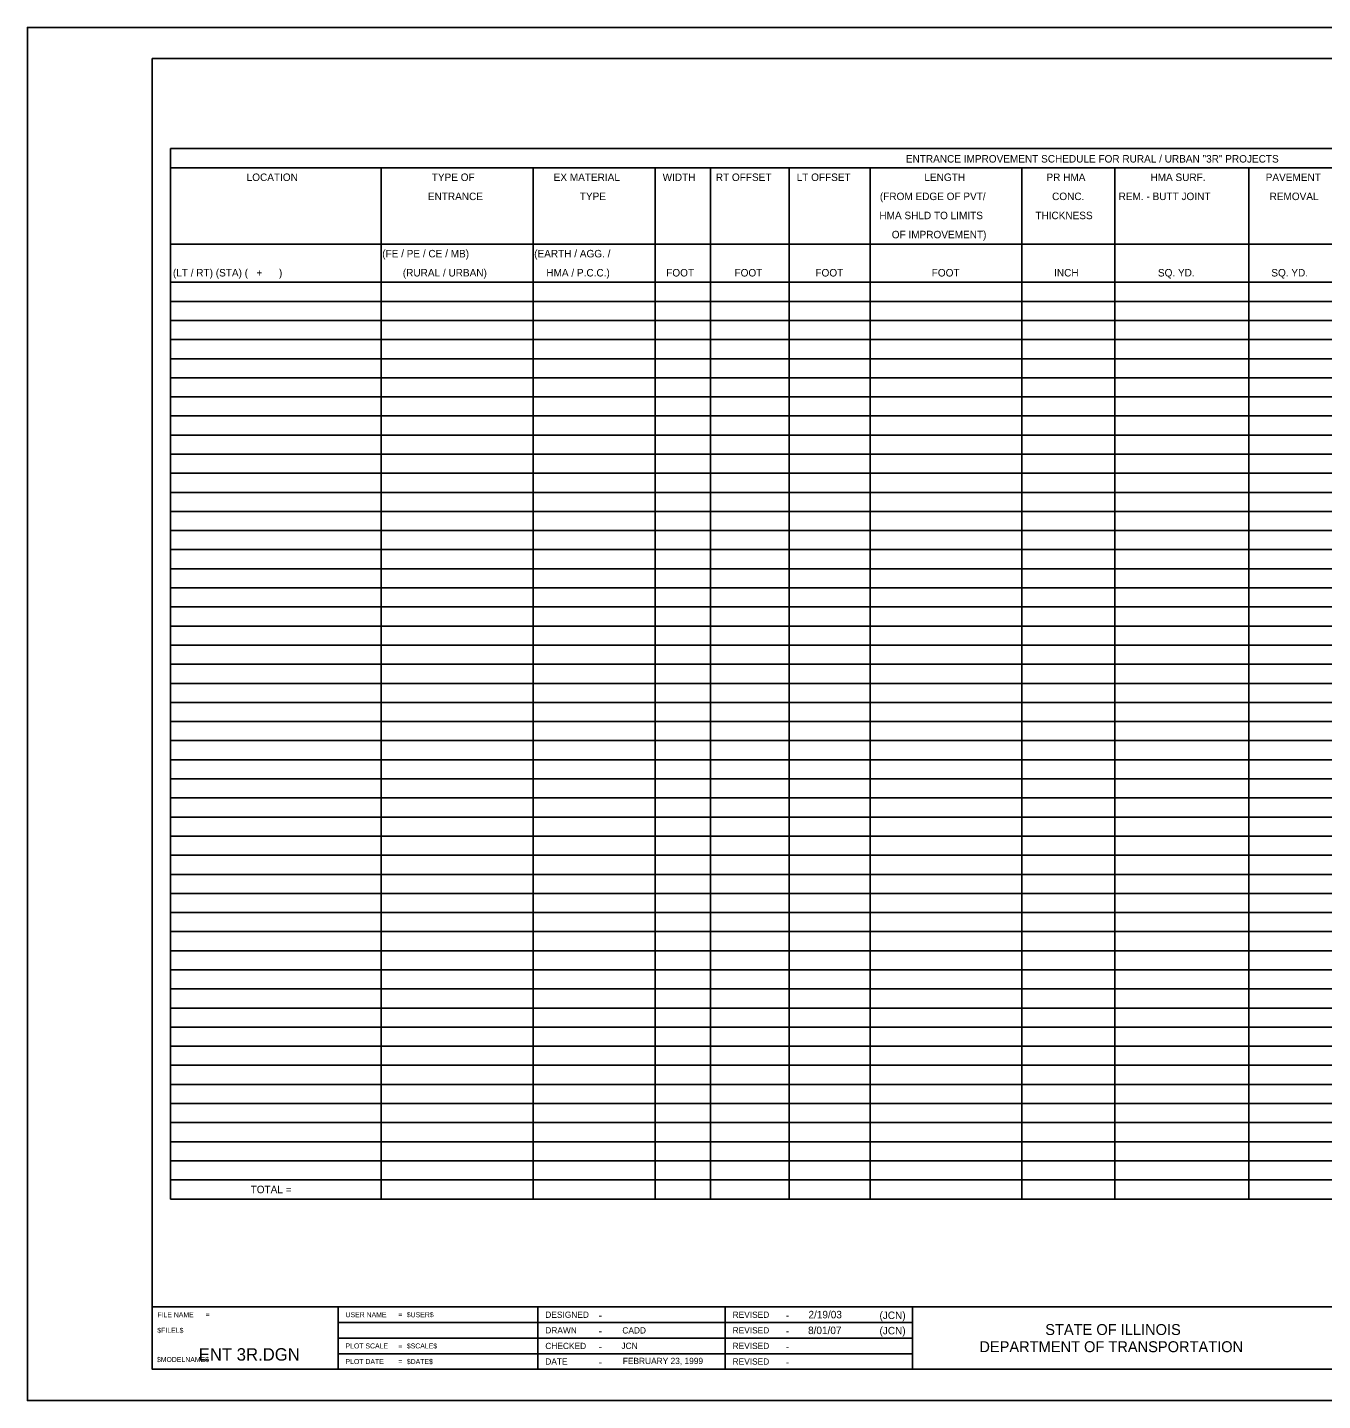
# Model space of a CAD drawing. Extents: x 69745 to 71785, y 66535 to 66975.
# Drawn here: x 71105 to 71519.9, y 66534.8 to 66974.8 of the extents above; entities that cross this region are included whole.
import ezdxf

# ---------------------------------------------------------------- set-up
doc = ezdxf.new("R2010")
doc.units = 0
for name, color, linetype in [('Alignment_PR_50 Scale Notation', 7, 'Continuous'), ('Design_PR_Roadway Notes', 7, 'Continuous'), ('Level 48', 7, 'Continuous'), ('Sheets_50 Reference Boundary', 7, 'Continuous'), ('Sheets_General Details', 7, 'Continuous'), ('Sheets_Printer Plotting Border', 7, 'Continuous'), ('Utilities_PR_Notes', 7, 'Continuous')]:
    doc.layers.add(name, color=color, linetype=linetype)

msp = doc.modelspace()

# ---------------------------------------------------------------- linework, layer by layer
at = {"layer": 'Alignment_PR_50 Scale Notation'}
msp.add_line((71151.42, 66936.03), (71151.42, 66936.03), dxfattribs=at)
at = {"layer": 'Design_PR_Roadway Notes'}
msp.add_line((71150.88, 66936.03), (71150.88, 66936.03), dxfattribs=at)
msp.add_line((71150.88, 66936.03), (71150.88, 66936.03), dxfattribs=at)
at = {"layer": 'Level 48'}
msp.add_lwpolyline([(71105.03, 66974.85), (71785.03, 66974.85), (71785.03, 66534.85), (71105.03, 66534.85)], close=True, dxfattribs=at)
at = {"layer": 'Sheets_50 Reference Boundary'}
msp.add_lwpolyline([(71145.03, 66964.85), (71775.03, 66964.85), (71775.03, 66564.85), (71145.03, 66564.85)], close=True, dxfattribs=at)
at = {"layer": 'Sheets_General Details'}
for p, q in [((71105.03, 66974.85), (71105.03, 66534.85)), ((71785.03, 66974.85), (71105.03, 66974.85)), ((71145.03, 66564.85), (71775.03, 66564.85)), ((71204.52, 66564.85), (71204.52, 66544.85)), ((71268.52, 66564.85), (71268.52, 66544.85)), ((71328.52, 66564.85), (71328.52, 66544.85)), ((71388.52, 66564.85), (71388.52, 66544.85)), ((71204.52, 66559.85), (71388.52, 66559.85)), ((71204.52, 66554.85), (71388.52, 66554.85)), ((71204.52, 66549.85), (71388.52, 66549.85)), ((71785.03, 66534.85), (71105.03, 66534.85))]:
    msp.add_line(p, q, dxfattribs=at)
msp.add_lwpolyline([(71145.03, 66964.85), (71775.03, 66964.85), (71775.03, 66544.85), (71145.03, 66544.85)], close=True, dxfattribs=at)
at = {"layer": 'Sheets_Printer Plotting Border'}
msp.add_lwpolyline([(71105.03, 66534.85), (71785.03, 66534.85), (71785.03, 66974.85), (71105.03, 66974.85)], close=True, dxfattribs=at)
at = {"layer": 'Utilities_PR_Notes'}
for p, q in [((71150.88, 66599.43), (71150.88, 66936.03)), ((71150.88, 66936.03), (71763.84, 66936.03)), ((71150.88, 66929.91), (71763.84, 66929.91)), ((71218.38, 66599.43), (71218.38, 66929.91)), ((71266.98, 66599.43), (71266.98, 66929.91)), ((71306.13, 66599.43), (71306.13, 66929.91)), ((71323.84, 66599.43), (71323.84, 66929.91)), ((71349.09, 66599.43), (71349.09, 66929.91)), ((71375.01, 66599.43), (71375.01, 66929.91)), ((71423.61, 66599.43), (71423.61, 66929.91)), ((71453.31, 66599.43), (71453.31, 66929.91)), ((71496.24, 66599.43), (71496.24, 66929.91)), ((71150.88, 66905.43), (71763.84, 66905.43)), ((71150.88, 66893.19), (71763.84, 66893.19)), ((71150.88, 66887.07), (71763.84, 66887.07)), ((71150.88, 66880.95), (71763.84, 66880.95)), ((71150.88, 66874.83), (71763.84, 66874.83)), ((71150.88, 66868.71), (71763.84, 66868.71)), ((71150.88, 66862.59), (71763.84, 66862.59)), ((71150.88, 66856.47), (71763.84, 66856.47)), ((71150.88, 66850.35), (71763.84, 66850.35)), ((71150.88, 66844.23), (71763.84, 66844.23)), ((71150.88, 66838.11), (71763.84, 66838.11)), ((71150.88, 66831.99), (71763.84, 66831.99)), ((71150.88, 66825.87), (71763.84, 66825.87)), ((71150.88, 66819.75), (71763.84, 66819.75)), ((71150.88, 66813.63), (71763.84, 66813.63)), ((71150.88, 66807.51), (71763.84, 66807.51)), ((71150.88, 66801.39), (71763.84, 66801.39)), ((71150.88, 66795.27), (71763.84, 66795.27)), ((71150.88, 66789.15), (71763.84, 66789.15)), ((71150.88, 66783.03), (71763.84, 66783.03)), ((71150.88, 66776.91), (71763.84, 66776.91)), ((71150.88, 66770.79), (71763.84, 66770.79)), ((71150.88, 66764.67), (71763.84, 66764.67)), ((71150.88, 66758.55), (71763.84, 66758.55)), ((71150.88, 66752.43), (71763.84, 66752.43)), ((71150.88, 66746.31), (71763.84, 66746.31)), ((71150.88, 66740.19), (71763.84, 66740.19)), ((71150.88, 66734.07), (71763.84, 66734.07)), ((71150.88, 66727.95), (71763.84, 66727.95)), ((71150.88, 66721.83), (71763.84, 66721.83)), ((71150.88, 66715.71), (71763.84, 66715.71)), ((71150.88, 66709.59), (71763.84, 66709.59)), ((71150.88, 66703.47), (71763.84, 66703.47)), ((71150.88, 66697.35), (71763.84, 66697.35)), ((71150.88, 66691.23), (71763.84, 66691.23)), ((71150.88, 66685.11), (71763.84, 66685.11)), ((71150.88, 66678.99), (71763.84, 66678.99)), ((71150.88, 66672.87), (71763.84, 66672.87)), ((71150.88, 66666.75), (71763.84, 66666.75)), ((71150.88, 66660.63), (71763.84, 66660.63)), ((71150.88, 66654.51), (71763.84, 66654.51)), ((71150.88, 66648.39), (71763.84, 66648.39)), ((71150.88, 66642.27), (71763.84, 66642.27)), ((71150.88, 66636.15), (71763.84, 66636.15)), ((71150.88, 66630.03), (71763.84, 66630.03)), ((71150.88, 66623.91), (71763.84, 66623.91)), ((71150.88, 66617.79), (71763.84, 66617.79)), ((71150.88, 66611.67), (71763.84, 66611.67)), ((71150.88, 66605.55), (71763.84, 66605.55)), ((71150.88, 66599.43), (71763.84, 66599.43))]:
    msp.add_line(p, q, dxfattribs=at)

# ---------------------------------------------------------------- texts
at = {"layer": 'Alignment_PR_50 Scale Notation'}
for s, p in [('ENTRANCE IMPROVEMENT SCHEDULE FOR RURAL / URBAN "3R" PROJECTS', (71386.42, 66931.56)), ('LOCATION', (71175.25, 66925.65)), ('TYPE OF', (71234.55, 66925.65)), ('EX MATERIAL', (71273.6, 66925.65)), ('WIDTH', (71308.51, 66925.65)), ('RT OFFSET', (71325.53, 66925.65)), ('LT OFFSET', (71351.45, 66925.65)), ('LENGTH', (71392.36, 66925.65)), ('PR HMA', (71431.46, 66925.65)), ('HMA SURF.', (71464.77, 66925.65)), ('PAVEMENT', (71501.69, 66925.65)), ('ENTRANCE', (71233.3, 66919.53)), ('TYPE', (71281.98, 66919.53)), ('(FROM EDGE OF PVT/', (71378.1, 66919.53)), ('CONC.', (71433.26, 66919.53)), ('REM. - BUTT JOINT', (71454.58, 66919.53)), ('REMOVAL', (71502.93, 66919.53)), ('HMA SHLD TO LIMITS', (71377.94, 66913.41)), ('THICKNESS', (71427.89, 66913.41)), ('OF IMPROVEMENT)', (71381.91, 66907.29)), ('(FE / PE / CE / MB) ', (71218.68, 66901.17)), ('(EARTH / AGG. / ', (71267.35, 66901.17)), ('(LT / RT) (STA) (   +      )', (71151.63, 66895.05)), ('(RURAL / URBAN)', (71225.28, 66895.05)), (' HMA / P.C.C.)', (71270.36, 66895.05)), ('FOOT', (71309.66, 66895.05)), ('FOOT', (71331.53, 66895.05)), ('FOOT', (71357.45, 66895.05)), ('FOOT', (71394.71, 66895.05)), ('INCH', (71433.91, 66895.05)), ('SQ. YD.', (71467.17, 66895.05)), ('SQ. YD.', (71503.49, 66895.05)), ('TOTAL =', (71176.52, 66601.29))]:
    msp.add_text(s, height=2.4, dxfattribs=at).set_placement(p)
at = {"layer": 'Sheets_General Details'}
for s, p in [('$USER$', (71226.56, 66561.55)), ('FILE NAME', (71146.63, 66561.55)), ('=', (71162.08, 66561.55)), ('USER NAME', (71206.92, 66561.55)), ('=', (71223.87, 66561.55)), ('$FILEL$', (71146.63, 66556.55)), ('PLOT SCALE', (71206.92, 66551.55)), ('=', (71223.87, 66551.55)), ('$SCALE$', (71226.56, 66551.55)), ('$MODELNAME$', (71146.5, 66547.21)), ('PLOT DATE', (71206.92, 66546.55)), ('=', (71223.87, 66546.55)), ('$DATE$', (71226.56, 66546.55))]:
    msp.add_text(s, height=1.6, rotation=360, dxfattribs=at).set_placement(p)
for s, height, p in [('DESIGNED', 2, (71270.92, 66561.35)), ('REVISED', 2, (71330.92, 66561.35)), ('2/19/03', 2.4, (71355.22, 66561.19)), ('(JCN)', 2.4, (71377.97, 66560.97)), ('-', 2.4, (71288, 66560.95)), ('-', 2.4, (71348, 66560.95)), ('STATE OF ILLINOIS', 3.5, (71431.06, 66555.85)), ('DRAWN', 2, (71270.92, 66556.35)), ('-', 2.4, (71288, 66555.95)), ('CADD', 2, (71295.6, 66556.33)), ('REVISED', 2, (71330.92, 66556.35)), ('-', 2.4, (71348, 66555.95)), ('8/01/07', 2.4, (71355.09, 66556.14)), ('(JCN)', 2.4, (71377.97, 66556.05)), ('ENT 3R.DGN', 4, (71159.88, 66547.63)), ('CHECKED', 2, (71270.92, 66551.35)), ('-', 2.4, (71288, 66550.95)), ('JCN', 2, (71295.29, 66551.39)), ('REVISED', 2, (71330.92, 66551.35)), ('-', 2.4, (71348, 66550.95)), ('DEPARTMENT OF TRANSPORTATION', 3.5, (71409.96, 66550.35)), ('DATE', 2, (71270.92, 66546.35)), ('-', 2.4, (71288, 66545.95)), ('FEBRUARY 23, 1999', 1.9995, (71295.74, 66546.54)), ('REVISED', 2, (71330.92, 66546.35)), ('-', 2.4, (71348, 66545.95))]:
    msp.add_text(s, height=height, dxfattribs=at).set_placement(p)

doc.saveas('drawing.dxf')
